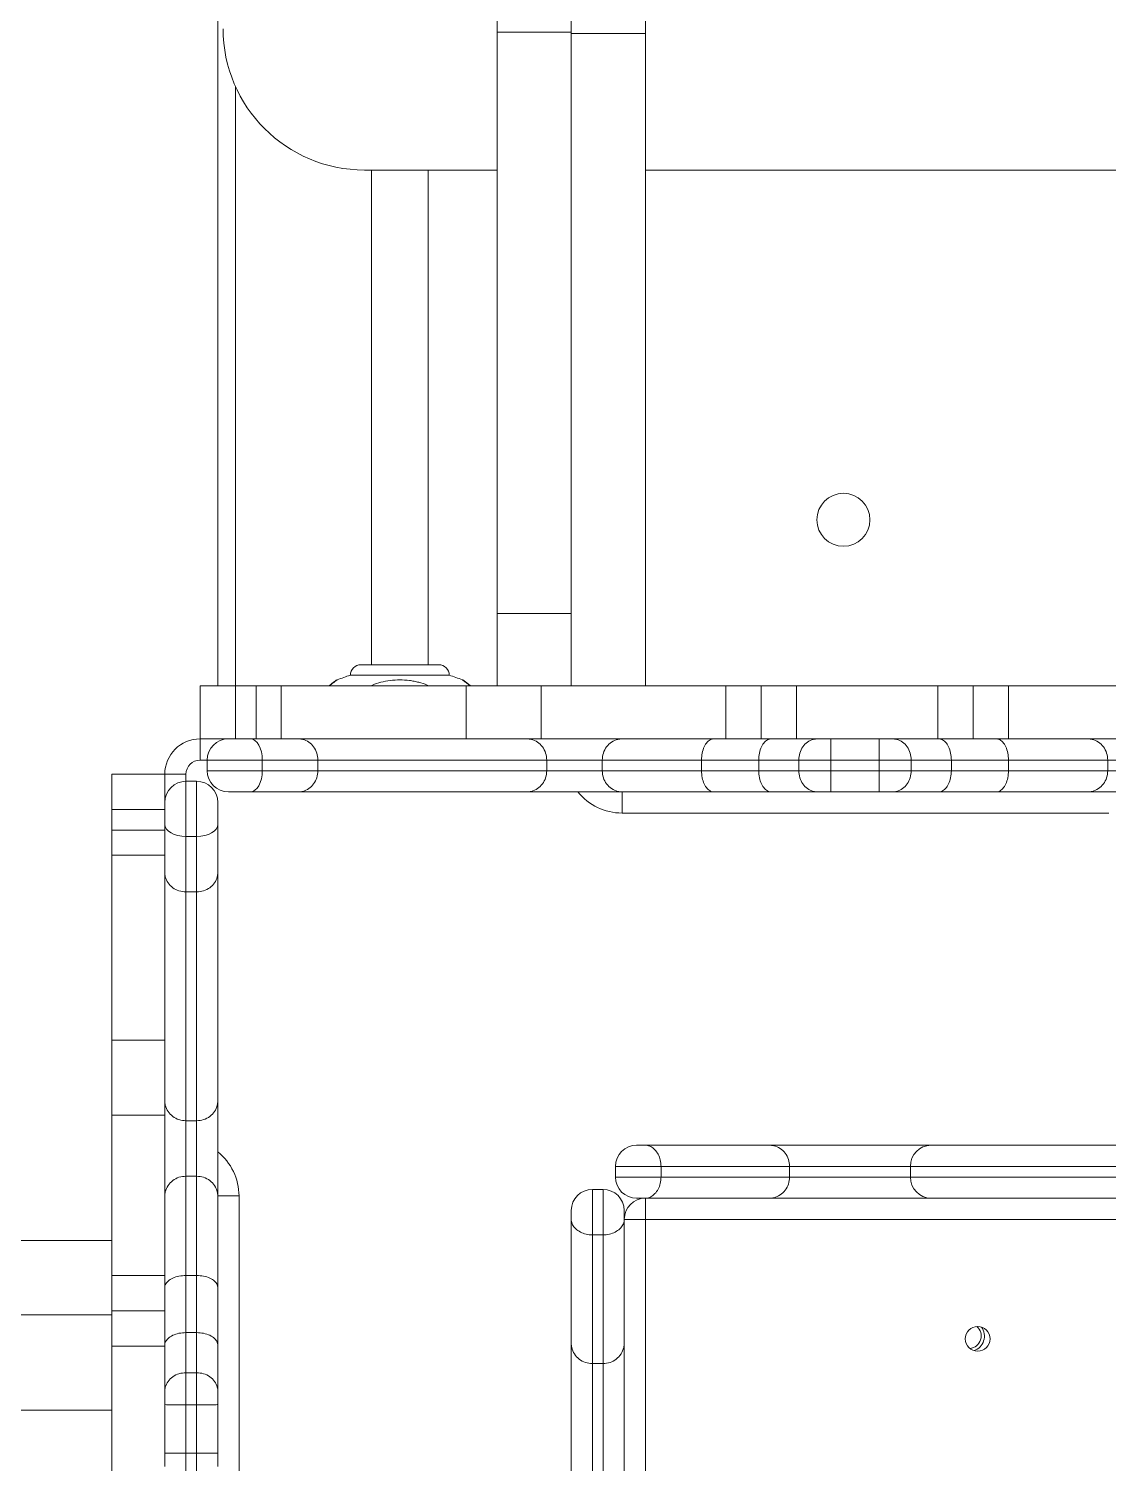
# Model space of a CAD drawing. Header units: millimetres. Extents: x -8760 to 8364, y -7998 to 7451.
# Drawn here: x 3400.9 to 3706.3, y 251.4 to 657.4 of the extents above; entities that cross this region are included whole.
import ezdxf

# ---------------------------------------------------------------- set-up
doc = ezdxf.new("R2010")
doc.units = ezdxf.units.MM
doc.layers.add('DIKOM_ОБЪЕКТ', color=7, linetype='Continuous')

msp = doc.modelspace()

# ---------------------------------------------------------------- linework, layer by layer
at = {"layer": 'DIKOM_ОБЪЕКТ', "color": 7, "linetype": 'Continuous', "lineweight": 15}
for p, q in [((3454.392, 471.446), (3454.392, 1920.346)), ((3554.391, 656.109), (3554.391, 975.887)), ((3575.391, 656.109), (3575.391, 975.887)), ((3533.392, 690.068), (3533.392, 656.44)), ((3554.391, 656.44), (3533.392, 656.44)), ((3533.392, 491.943), (3533.392, 656.44)), ((3554.391, 656.109), (3575.391, 656.109)), ((3554.391, 656.109), (3554.391, 471.446)), ((3575.391, 656.109), (3575.391, 471.446)), ((3459.392, 641.083), (3459.392, 471.446)), ((3495.892, 617.446), (3533.392, 617.446)), ((3497.89, 617.446), (3497.89, 477.446)), ((3513.89, 477.446), (3513.89, 617.446)), ((3575.391, 617.446), (4233.391, 617.446)), ((3554.391, 491.943), (3533.392, 491.943)), ((3533.392, 491.943), (3533.392, 471.446)), ((3449.391, 471.446), (3449.391, 456.446)), ((3449.391, 471.446), (3459.392, 471.446)), ((3459.392, 471.446), (3459.392, 456.446)), ((3459.392, 471.446), (3465.25, 471.446)), ((3465.25, 471.446), (3465.25, 456.446)), ((3465.25, 471.446), (3472.321, 471.446)), ((3472.321, 471.446), (3472.321, 456.446)), ((3472.321, 471.446), (3524.704, 471.446)), ((3519.89, 474.446), (3491.89, 474.446)), ((3524.704, 471.446), (3524.704, 456.446)), ((3545.917, 471.446), (3524.704, 471.446)), ((3545.917, 471.446), (3545.917, 456.446)), ((3598.101, 471.446), (3545.917, 471.446)), ((3598.101, 471.446), (3598.101, 456.446)), ((3598.101, 471.446), (3608.101, 471.446)), ((3608.101, 471.446), (3608.101, 456.446)), ((3608.101, 471.446), (3618.101, 471.446)), ((3618.101, 471.446), (3618.101, 456.446)), ((3658.101, 471.446), (3618.101, 471.446)), ((3658.101, 471.446), (3658.101, 456.446)), ((3658.101, 471.446), (3668.101, 471.446)), ((3668.101, 471.446), (3668.101, 456.446)), ((3668.101, 471.446), (3678.101, 471.446)), ((3678.101, 471.446), (3678.101, 456.446)), ((3778.277, 471.446), (3678.101, 471.446)), ((3449.391, 456.446), (3457.391, 456.446)), ((3449.391, 456.446), (3449.391, 450.446)), ((3457.391, 456.446), (3463.624, 456.446)), ((3463.624, 456.446), (3477.261, 456.446)), ((3477.261, 456.446), (3541.874, 456.446)), ((3541.874, 456.446), (3568.843, 456.446)), ((3568.843, 456.446), (3594.687, 456.446)), ((3594.687, 456.446), (3610.961, 456.446)), ((3610.961, 456.446), (3624.086, 456.446)), ((3624.086, 456.446), (3627.812, 456.446)), ((3627.812, 456.446), (3641.552, 456.446)), ((3641.552, 456.446), (3645.279, 456.446)), ((3645.279, 456.446), (3658.404, 456.446)), ((3658.404, 456.446), (3674.677, 456.446)), ((3674.677, 456.446), (3700.521, 456.446)), ((3700.521, 456.446), (3713.584, 456.446)), ((3451.392, 450.446), (3449.391, 450.446)), ((3466.973, 450.446), (3451.392, 450.446)), ((3451.392, 450.446), (3451.392, 447.446)), ((3451.392, 447.446), (3466.973, 447.446)), ((3466.973, 450.446), (3466.973, 447.446)), ((3482.699, 450.446), (3466.973, 450.446)), ((3466.973, 447.446), (3482.699, 447.446)), ((3482.699, 450.446), (3482.699, 447.446)), ((3547.468, 450.446), (3482.699, 450.446)), ((3482.699, 447.446), (3547.468, 447.446)), ((3547.468, 450.446), (3547.468, 447.446)), ((3563.161, 450.446), (3547.468, 450.446)), ((3547.468, 447.446), (3563.161, 447.446)), ((3591.254, 450.446), (3563.161, 450.446)), ((3563.161, 450.446), (3563.161, 447.446)), ((3563.161, 447.446), (3591.254, 447.446)), ((3607.424, 450.446), (3591.254, 450.446)), ((3591.254, 450.446), (3591.254, 447.446)), ((3591.254, 447.446), (3607.424, 447.446)), ((3618.766, 450.446), (3607.424, 450.446)), ((3607.424, 450.446), (3607.424, 447.446)), ((3607.424, 447.446), (3618.766, 447.446)), ((3627.849, 450.446), (3618.766, 450.446)), ((3618.766, 450.446), (3618.766, 447.446)), ((3618.766, 447.446), (3627.849, 447.446)), ((3627.849, 450.446), (3627.849, 447.446)), ((3641.516, 450.446), (3627.849, 450.446)), ((3627.849, 447.446), (3641.516, 447.446)), ((3650.598, 450.446), (3641.516, 450.446)), ((3641.516, 450.446), (3641.516, 447.446)), ((3641.516, 447.446), (3650.598, 447.446)), ((3650.598, 450.446), (3650.598, 447.446)), ((3661.94, 450.446), (3650.598, 450.446)), ((3650.598, 447.446), (3661.94, 447.446)), ((3661.94, 450.446), (3661.94, 447.446)), ((3678.11, 450.446), (3661.94, 450.446)), ((3661.94, 447.446), (3678.11, 447.446)), ((3678.11, 450.446), (3678.11, 447.446)), ((3706.203, 450.446), (3678.11, 450.446)), ((3678.11, 447.446), (3706.203, 447.446)), ((3706.203, 450.446), (3706.203, 447.446)), ((3713.671, 450.446), (3706.203, 450.446)), ((3706.203, 447.446), (3713.671, 447.446)), ((3424.391, 446.446), (3439.392, 446.446)), ((3424.391, 436.446), (3424.391, 446.446)), ((3439.392, 438.446), (3439.392, 446.446)), ((3439.392, 446.446), (3445.392, 446.446)), ((3445.392, 446.446), (3445.392, 444.446)), ((3445.392, 444.446), (3445.392, 428.865)), ((3448.392, 444.446), (3445.392, 444.446)), ((3448.392, 428.865), (3448.392, 444.446)), ((3463.624, 441.446), (3457.391, 441.446)), ((3477.261, 441.446), (3463.624, 441.446)), ((3541.874, 441.446), (3477.261, 441.446)), ((3568.843, 441.446), (3541.874, 441.446)), ((3568.757, 441.446), (3568.757, 435.446)), ((3594.687, 441.446), (3568.843, 441.446)), ((3610.961, 441.446), (3594.687, 441.446)), ((3624.086, 441.446), (3610.961, 441.446)), ((3627.812, 441.446), (3624.086, 441.446)), ((3641.552, 441.446), (3627.812, 441.446)), ((3645.279, 441.446), (3641.552, 441.446)), ((3658.404, 441.446), (3645.279, 441.446)), ((3674.677, 441.446), (3658.404, 441.446)), ((3700.521, 441.446), (3674.677, 441.446)), ((3713.584, 441.446), (3700.521, 441.446)), ((3424.391, 436.446), (3439.392, 436.446)), ((3424.391, 436.446), (3424.391, 430.588)), ((3439.392, 432.213), (3439.392, 438.446)), ((3454.392, 438.446), (3454.392, 432.213)), ((3706.489, 435.446), (3568.757, 435.446)), ((3424.391, 430.588), (3439.392, 430.588)), ((3424.391, 423.517), (3424.391, 430.588)), ((3439.392, 418.577), (3439.392, 432.213)), ((3454.392, 432.213), (3454.392, 418.577)), ((3448.392, 428.865), (3445.392, 428.865)), ((3445.392, 428.865), (3445.392, 413.138)), ((3448.392, 413.138), (3448.392, 428.865)), ((3424.391, 423.517), (3439.392, 423.517)), ((3424.391, 423.517), (3424.391, 371.134)), ((3439.392, 353.963), (3439.392, 418.577)), ((3454.392, 418.577), (3454.392, 353.963)), ((3448.392, 413.138), (3445.392, 413.138)), ((3445.392, 413.138), (3445.392, 348.37)), ((3448.392, 348.37), (3448.392, 413.138)), ((3424.391, 371.134), (3439.392, 371.134)), ((3424.391, 349.92), (3424.391, 371.134)), ((3439.392, 326.994), (3439.392, 353.963)), ((3454.392, 353.963), (3454.392, 326.994)), ((3424.391, 349.92), (3439.392, 349.92)), ((3424.391, 349.92), (3424.391, 304.574)), ((3448.392, 348.37), (3445.392, 348.37)), ((3445.392, 348.37), (3445.392, 332.676)), ((3448.392, 332.676), (3448.392, 348.37)), ((3572.892, 341.446), (3575.503, 341.446)), ((3575.503, 341.446), (3610.415, 341.446)), ((3610.415, 341.446), (3656.206, 341.446)), ((3656.206, 341.446), (3756.62, 341.446)), ((3579.79, 335.446), (3566.892, 335.446)), ((3566.892, 332.446), (3566.892, 335.446)), ((3579.79, 335.446), (3579.79, 332.446)), ((3616.182, 335.446), (3579.79, 335.446)), ((3616.182, 335.446), (3616.182, 332.446)), ((3650.346, 335.446), (3616.182, 335.446)), ((3754.02, 335.446), (3650.346, 335.446)), ((3650.346, 335.446), (3650.346, 332.446)), ((3445.392, 332.676), (3445.392, 304.583)), ((3448.392, 332.676), (3445.392, 332.676)), ((3448.392, 304.583), (3448.392, 332.676)), ((3560.392, 328.946), (3560.392, 316.048)), ((3560.392, 328.946), (3563.392, 328.946)), ((3563.392, 316.048), (3563.392, 328.946)), ((3566.892, 332.446), (3579.79, 332.446)), ((3579.79, 332.446), (3616.182, 332.446)), ((3616.182, 332.446), (3650.346, 332.446)), ((3650.346, 332.446), (3754.02, 332.446)), ((3439.392, 301.15), (3439.392, 326.994)), ((3454.392, 327.081), (3460.392, 327.081)), ((3454.392, 326.994), (3454.392, 301.15)), ((3460.392, 327.081), (3460.392, 189.067)), ((3575.503, 326.446), (3572.892, 326.446)), ((3575.391, 320.446), (3575.391, 326.446)), ((3610.415, 326.446), (3575.503, 326.446)), ((3656.206, 326.446), (3610.415, 326.446)), ((3756.62, 326.446), (3656.206, 326.446)), ((3554.391, 320.334), (3554.391, 322.946)), ((3569.391, 322.946), (3569.391, 320.334)), ((3554.391, 285.423), (3554.391, 320.334)), ((3575.391, 320.446), (3569.391, 320.446)), ((3569.391, 320.334), (3569.391, 285.423)), ((3848.392, 320.446), (3575.391, 320.446)), ((3575.391, 320.446), (3575.391, 47.446)), ((3373.238, 314.446), (3424.391, 314.446)), ((3563.392, 316.048), (3560.392, 316.048)), ((3560.392, 316.048), (3560.392, 279.655)), ((3563.392, 279.655), (3563.392, 316.048)), ((3424.391, 304.574), (3439.392, 304.574)), ((3424.391, 294.574), (3424.391, 304.574)), ((3445.392, 304.583), (3445.392, 288.414)), ((3448.392, 304.583), (3445.392, 304.583)), ((3448.392, 288.414), (3448.392, 304.583)), ((3439.392, 284.877), (3439.392, 301.15)), ((3454.392, 301.15), (3454.392, 284.877)), ((3373.238, 293.446), (3424.391, 293.446)), ((3424.391, 294.574), (3439.392, 294.574)), ((3424.391, 284.574), (3424.391, 294.574)), ((3445.392, 288.414), (3445.392, 277.071)), ((3448.392, 288.414), (3445.392, 288.414)), ((3448.392, 277.071), (3448.392, 288.414)), ((3424.391, 284.574), (3439.392, 284.574)), ((3424.391, 284.574), (3424.391, 244.574)), ((3439.392, 271.752), (3439.392, 284.877)), ((3454.392, 284.877), (3454.392, 271.752)), ((3554.391, 239.632), (3554.391, 285.423)), ((3569.391, 285.423), (3569.391, 239.632)), ((3445.392, 277.071), (3445.392, 267.989)), ((3448.392, 277.071), (3445.392, 277.071)), ((3448.392, 267.989), (3448.392, 277.071)), ((3563.392, 279.655), (3560.392, 279.655)), ((3560.392, 279.655), (3560.392, 245.491)), ((3563.392, 245.491), (3563.392, 279.655)), ((3439.392, 268.025), (3439.392, 271.752)), ((3439.392, 254.286), (3439.392, 268.025)), ((3448.392, 267.989), (3445.392, 267.989)), ((3445.392, 267.989), (3445.392, 254.322)), ((3448.392, 254.322), (3448.392, 267.989)), ((3454.392, 271.752), (3454.392, 268.025)), ((3454.392, 268.025), (3454.392, 254.286)), ((3424.391, 266.446), (3354.397, 266.446)), ((3439.392, 250.559), (3439.392, 254.286)), ((3445.392, 254.322), (3445.392, 245.24)), ((3448.392, 254.322), (3445.392, 254.322)), ((3448.392, 245.24), (3448.392, 254.322)), ((3454.392, 254.286), (3454.392, 250.559))]:
    msp.add_line(p, q, dxfattribs=at)
at = {"layer": 'DIKOM_ОБЪЕКТ', "color": 7, "linetype": 'Continuous', "lineweight": 15, "flags": 128}
for points in [[(3466.973, 450.446), (3466.909, 451.616), (3466.718, 452.742), (3466.408, 453.779), (3465.992, 454.689), (3465.484, 455.435), (3464.905, 455.989), (3464.277, 456.331), (3463.624, 456.446)], [(3463.624, 441.446), (3464.277, 441.561), (3464.905, 441.903), (3465.484, 442.457), (3465.992, 443.203), (3466.408, 444.112), (3466.718, 445.15), (3466.909, 446.275), (3466.973, 447.446)], [(3439.392, 432.213), (3439.507, 431.56), (3439.849, 430.932), (3440.403, 430.353), (3441.149, 429.846), (3442.058, 429.429), (3443.095, 429.12), (3444.221, 428.929), (3445.392, 428.865)], [(3448.392, 428.865), (3449.562, 428.929), (3450.688, 429.12), (3451.725, 429.429), (3452.634, 429.846), (3453.38, 430.353), (3453.935, 430.932), (3454.276, 431.56), (3454.392, 432.213)]]:
    msp.add_lwpolyline(points, dxfattribs=at)
at = {"layer": 'DIKOM_ОБЪЕКТ', "color": 7, "linetype": 'Continuous', "lineweight": 15}
for centre, radius in [((3631.392, 518.446), 7.5), ((3669.392, 286.644), 3.5)]:
    msp.add_circle(centre, radius, dxfattribs=at)
for centre, radius, start, end in [((3495.892, 657.446), 40, 180, 270), ((3494.89, 474.446), 3, 90, 180), ((3516.89, 474.446), 3, 0, 90), ((3505.89, 428.202), 48.317, 106.84325, 111.53833), ((3505.89, 428.202), 48.317, 68.46125, 73.15675), ((3449.392, 446.446), 10, 90, 180), ((3457.392, 450.446), 6, 90, 180), ((3449.392, 446.446), 4, 90, 180), ((3457.392, 447.446), 6, 180, 270), ((3445.392, 438.446), 6, 90, 180), ((3448.392, 438.446), 6, 0, 90), ((3568.757, 451.446), 16, 218.68219, 270), ((3572.892, 335.446), 6, 90, 180), ((3656.277, 335.515), 5.931, 90.69264, 180.66649), ((3444.392, 327.081), 16, 0, 51.31781), ((3560.392, 322.946), 6, 90, 180), ((3563.392, 322.946), 6, 0, 90), ((3572.892, 332.446), 6, 180, 270), ((3656.277, 332.377), 5.931, 179.33255, 269.30832), ((3575.392, 320.446), 6, 90, 180), ((3666.892, 287.446), 3.5, 274.24361, 50.18677), ((3666.892, 287.446), 4.4, 289.521, 34.90937)]:
    msp.add_arc(centre, radius, start, end, dxfattribs=at)
for points, knots in [([(3505.89, 477.446), (3505.219, 477.446), (3503.837, 477.446), (3501.787, 477.446), (3499.815, 477.446), (3498.057, 477.446), (3496.626, 477.446), (3495.611, 477.446), (3494.999, 477.446), (3494.925, 477.446), (3494.89, 477.446)], [0, 0, 0, 0, 0.1165248, 0.2400258, 0.3686545, 0.4999978, 0.6313704, 0.7599927, 0.883489, 1, 1, 1, 1]), ([(3516.89, 477.446), (3516.854, 477.446), (3516.78, 477.446), (3516.169, 477.446), (3515.154, 477.446), (3513.723, 477.446), (3511.964, 477.446), (3509.993, 477.446), (3507.943, 477.446), (3506.561, 477.446), (3505.89, 477.446)], [0, 0, 0, 0, 0.1165153, 0.2400058, 0.3686427, 0.4999998, 0.6313666, 0.7599972, 0.8834735, 1, 1, 1, 1]), ([(3487.652, 472.857), (3487.606, 472.821), (3487.513, 472.751), (3486.863, 472.256), (3486.165, 471.709), (3485.828, 471.446)], [0, 0, 0, 0, 0.3414675, 0.6821143, 1, 1, 1, 1]), ([(3485.964, 471.446), (3486.041, 471.507), (3486.578, 471.935), (3487.302, 472.491), (3487.961, 473), (3488.231, 473.201), (3488.152, 473.144), (3488.151, 473.142)], [0, 0, 0, 0, 0.0523502, 0.3658851, 0.6786482, 0.9926889, 1, 1, 1, 1]), ([(3488.156, 473.146), (3488.068, 473.108), (3487.889, 473.03), (3487.732, 472.915), (3487.651, 472.856)], [0, 0, 0, 0, 0.4916406, 1, 1, 1, 1]), ([(3497.755, 471.446), (3497.9, 471.521), (3498.733, 471.955), (3500.555, 472.502), (3503.146, 473.05), (3504.981, 473.114), (3505.89, 473.146)], [0, 0, 0, 0, 0.0646015, 0.372387, 0.6888562, 1, 1, 1, 1]), ([(3505.89, 473.146), (3506.801, 473.114), (3508.172, 473.066), (3509.95, 472.773), (3511.65, 472.374), (3513.058, 471.951), (3513.887, 471.519), (3514.027, 471.446)], [0, 0, 0, 0, 0.3119048, 0.4695231, 0.6295532, 0.9375561, 1, 1, 1, 1]), ([(3524.129, 472.856), (3524.048, 472.915), (3523.891, 473.03), (3523.712, 473.108), (3523.624, 473.146)], [0, 0, 0, 0, 0.5083594, 1, 1, 1, 1]), ([(3523.629, 473.142), (3523.669, 473.112), (3523.749, 473.052), (3524.459, 472.507), (3525.173, 471.958), (3525.725, 471.518), (3525.816, 471.446)], [0, 0, 0, 0, 0.3075955, 0.6219715, 0.9378862, 1, 1, 1, 1]), ([(3525.952, 471.446), (3525.603, 471.719), (3524.894, 472.273), (3524.254, 472.761), (3524.175, 472.821), (3524.136, 472.85)], [0, 0, 0, 0, 0.33139855, 0.67157542, 1, 1, 1, 1]), ([(3482.699, 450.446), (3482.64, 451.12), (3482.52, 452.469), (3481.582, 454.265), (3480.202, 455.63), (3478.692, 456.314), (3477.681, 456.443), (3477.281, 456.446), (3477.261, 456.446)], [0, 0, 0, 0, 0.2145857, 0.4291532, 0.6437747, 0.8584767, 0.9930911, 1, 1, 1, 1]), ([(3547.468, 450.446), (3547.406, 451.12), (3547.282, 452.469), (3546.317, 454.264), (3544.898, 455.629), (3543.344, 456.315), (3542.305, 456.443), (3541.893, 456.446), (3541.874, 456.446)], [0, 0, 0, 0, 0.2144567, 0.4289339, 0.6435279, 0.858274, 0.9935574, 1, 1, 1, 1]), ([(3563.161, 450.446), (3563.224, 451.12), (3563.349, 452.468), (3564.325, 454.263), (3565.763, 455.628), (3567.346, 456.314), (3568.405, 456.445), (3568.827, 456.446), (3568.843, 456.446)], [0, 0, 0, 0, 0.2143762, 0.4287506, 0.6432751, 0.8580533, 0.9943225, 1, 1, 1, 1]), ([(3591.254, 450.446), (3591.292, 451.12), (3591.368, 452.47), (3591.961, 454.265), (3592.831, 455.63), (3593.785, 456.313), (3594.42, 456.444), (3594.674, 456.446), (3594.687, 456.446)], [0, 0, 0, 0, 0.2145992, 0.4291989, 0.6438414, 0.8585262, 0.9926495, 1, 1, 1, 1]), ([(3607.424, 450.446), (3607.463, 451.121), (3607.541, 452.47), (3608.151, 454.266), (3609.048, 455.631), (3610.006, 456.296), (3610.662, 456.44), (3610.922, 456.445), (3610.961, 456.446)], [0, 0, 0, 0, 0.2146724, 0.4293389, 0.6440099, 0.8586972, 0.9790306, 1, 1, 1, 1]), ([(3618.766, 450.446), (3618.824, 451.119), (3618.94, 452.466), (3619.846, 454.259), (3621.182, 455.623), (3622.671, 456.317), (3623.672, 456.443), (3624.075, 456.446), (3624.086, 456.446)], [0, 0, 0, 0, 0.213896, 0.4277868, 0.6418481, 0.8563627, 0.9963817, 1, 1, 1, 1]), ([(3627.849, 450.446), (3627.848, 451.121), (3627.847, 452.47), (3627.843, 454.266), (3627.834, 455.631), (3627.824, 456.306), (3627.816, 456.442), (3627.813, 456.446), (3627.812, 456.446)], [0, 0, 0, 0, 0.2146775, 0.4293234, 0.6440209, 0.8586945, 0.9867624, 1, 1, 1, 1]), ([(3641.516, 450.446), (3641.516, 451.121), (3641.517, 452.47), (3641.521, 454.266), (3641.53, 455.631), (3641.54, 456.306), (3641.548, 456.442), (3641.551, 456.446), (3641.552, 456.446)], [0, 0, 0, 0, 0.2146775, 0.4293234, 0.6440209, 0.8586945, 0.9867624, 1, 1, 1, 1]), ([(3650.598, 450.446), (3650.54, 451.119), (3650.424, 452.466), (3649.519, 454.259), (3648.182, 455.623), (3646.693, 456.317), (3645.693, 456.443), (3645.289, 456.446), (3645.279, 456.446)], [0, 0, 0, 0, 0.21389346, 0.42776021, 0.64185233, 0.85636437, 0.99638176, 1, 1, 1, 1]), ([(3661.94, 450.446), (3661.901, 451.121), (3661.823, 452.47), (3661.213, 454.266), (3660.316, 455.631), (3659.358, 456.296), (3658.702, 456.44), (3658.442, 456.445), (3658.404, 456.446)], [0, 0, 0, 0, 0.2146724, 0.4293389, 0.6440099, 0.8586972, 0.9790306, 1, 1, 1, 1]), ([(3678.11, 450.446), (3678.072, 451.12), (3677.996, 452.469), (3677.404, 454.265), (3676.534, 455.63), (3675.58, 456.313), (3674.944, 456.444), (3674.69, 456.446), (3674.677, 456.446)], [0, 0, 0, 0, 0.2145961, 0.4291785, 0.6438178, 0.8584995, 0.9926496, 1, 1, 1, 1]), ([(3706.203, 450.446), (3706.141, 451.12), (3706.015, 452.468), (3705.04, 454.263), (3703.601, 455.628), (3702.018, 456.314), (3700.959, 456.445), (3700.538, 456.446), (3700.521, 456.446)], [0, 0, 0, 0, 0.2143761, 0.4287504, 0.6432748, 0.8580529, 0.9942743, 1, 1, 1, 1]), ([(3477.261, 441.446), (3477.281, 441.446), (3477.681, 441.447), (3478.692, 441.579), (3480.202, 442.261), (3481.582, 443.627), (3482.52, 445.422), (3482.64, 446.771), (3482.699, 447.446)], [0, 0, 0, 0, 0.0069087, 0.1415249, 0.3562252, 0.5708281, 0.7854161, 1, 1, 1, 1]), ([(3541.874, 441.446), (3541.893, 441.446), (3542.305, 441.447), (3543.344, 441.578), (3544.898, 442.263), (3546.317, 443.628), (3547.282, 445.423), (3547.406, 446.772), (3547.468, 447.446)], [0, 0, 0, 0, 0.0064424, 0.141728, 0.3564729, 0.5710657, 0.7855194, 1, 1, 1, 1]), ([(3568.843, 441.446), (3568.827, 441.446), (3568.405, 441.447), (3567.346, 441.577), (3565.763, 442.264), (3564.325, 443.629), (3563.349, 445.424), (3563.224, 446.772), (3563.161, 447.446)], [0, 0, 0, 0, 0.0056775, 0.1419467, 0.3567249, 0.5712494, 0.7856238, 1, 1, 1, 1]), ([(3594.687, 441.446), (3594.674, 441.446), (3594.42, 441.448), (3593.785, 441.578), (3592.831, 442.262), (3591.96, 443.627), (3591.368, 445.422), (3591.292, 446.771), (3591.254, 447.446)], [0, 0, 0, 0, 0.0073504, 0.1414691, 0.356161, 0.570784, 0.7854034, 1, 1, 1, 1]), ([(3610.961, 441.446), (3610.922, 441.447), (3610.662, 441.451), (3610.006, 441.596), (3609.048, 442.26), (3608.151, 443.626), (3607.541, 445.422), (3607.463, 446.771), (3607.424, 447.446)], [0, 0, 0, 0, 0.0209694, 0.1413028, 0.3559901, 0.5706611, 0.7853276, 1, 1, 1, 1]), ([(3624.086, 441.446), (3624.075, 441.446), (3623.672, 441.445), (3622.671, 441.577), (3621.182, 442.268), (3619.846, 443.633), (3618.94, 445.426), (3618.824, 446.772), (3618.766, 447.446)], [0, 0, 0, 0, 0.0036181, 0.1436341, 0.3581439, 0.5722005, 0.7861087, 1, 1, 1, 1]), ([(3627.812, 441.446), (3627.813, 441.446), (3627.816, 441.449), (3627.824, 441.586), (3627.834, 442.261), (3627.843, 443.626), (3627.847, 445.422), (3627.848, 446.771), (3627.849, 447.446)], [0, 0, 0, 0, 0.0132372, 0.1413072, 0.355979, 0.5706578, 0.7853242, 1, 1, 1, 1]), ([(3641.552, 441.446), (3641.551, 441.446), (3641.548, 441.449), (3641.54, 441.586), (3641.53, 442.261), (3641.521, 443.626), (3641.517, 445.422), (3641.516, 446.771), (3641.516, 447.446)], [0, 0, 0, 0, 0.0132372, 0.1413072, 0.355979, 0.5706578, 0.7853243, 1, 1, 1, 1]), ([(3645.279, 441.446), (3645.289, 441.446), (3645.693, 441.445), (3646.693, 441.577), (3648.182, 442.268), (3649.519, 443.633), (3650.424, 445.426), (3650.54, 446.772), (3650.598, 447.446)], [0, 0, 0, 0, 0.0036181, 0.1436324, 0.3581397, 0.5722271, 0.7861113, 1, 1, 1, 1]), ([(3658.404, 441.446), (3658.442, 441.447), (3658.702, 441.451), (3659.358, 441.596), (3660.316, 442.26), (3661.213, 443.626), (3661.823, 445.422), (3661.901, 446.771), (3661.94, 447.446)], [0, 0, 0, 0, 0.0209694, 0.1413028, 0.3559901, 0.5706611, 0.7853276, 1, 1, 1, 1]), ([(3674.677, 441.446), (3674.69, 441.446), (3674.944, 441.448), (3675.58, 441.578), (3676.533, 442.262), (3677.404, 443.627), (3677.996, 445.422), (3678.072, 446.771), (3678.11, 447.446)], [0, 0, 0, 0, 0.0073503, 0.1414959, 0.3561846, 0.5708044, 0.7854065, 1, 1, 1, 1]), ([(3700.521, 441.446), (3700.538, 441.446), (3700.959, 441.447), (3702.018, 441.578), (3703.601, 442.264), (3705.04, 443.629), (3706.015, 445.424), (3706.141, 446.772), (3706.203, 447.446)], [0, 0, 0, 0, 0.0057257, 0.1419471, 0.3567252, 0.5712496, 0.7856239, 1, 1, 1, 1]), ([(3439.392, 418.577), (3439.392, 418.557), (3439.391, 418.156), (3439.526, 417.146), (3440.207, 415.635), (3441.573, 414.255), (3443.368, 413.318), (3444.717, 413.198), (3445.392, 413.138)], [0, 0, 0, 0, 0.0069314, 0.1415238, 0.3562081, 0.5708219, 0.7854146, 1, 1, 1, 1]), ([(3448.392, 413.138), (3449.066, 413.198), (3450.415, 413.318), (3452.21, 414.256), (3453.576, 415.635), (3454.26, 417.146), (3454.389, 418.156), (3454.391, 418.557), (3454.392, 418.577)], [0, 0, 0, 0, 0.2145889, 0.4291407, 0.6437918, 0.8584796, 0.9930683, 1, 1, 1, 1]), ([(3439.392, 353.963), (3439.392, 353.944), (3439.391, 353.532), (3439.526, 352.494), (3440.208, 350.939), (3441.574, 349.52), (3443.369, 348.555), (3444.717, 348.432), (3445.392, 348.37)], [0, 0, 0, 0, 0.0064425, 0.1417333, 0.35646, 0.5710218, 0.7854907, 1, 1, 1, 1]), ([(3448.392, 348.37), (3449.066, 348.432), (3450.414, 348.556), (3452.21, 349.52), (3453.574, 350.94), (3454.26, 352.494), (3454.389, 353.532), (3454.391, 353.944), (3454.392, 353.963)], [0, 0, 0, 0, 0.2144616, 0.4289774, 0.6435417, 0.8582707, 0.9935572, 1, 1, 1, 1]), ([(3579.79, 335.446), (3579.747, 336.063), (3579.66, 337.296), (3579.004, 338.948), (3578.055, 340.274), (3576.867, 341.176), (3575.988, 341.426), (3575.576, 341.446), (3575.506, 341.446), (3575.503, 341.446)], [0, 0, 0, 0, 0.1760142, 0.3518045, 0.5331968, 0.7308343, 0.9529033, 0.9985124, 1, 1, 1, 1]), ([(3616.182, 335.446), (3616.118, 336.12), (3615.991, 337.467), (3614.998, 339.261), (3613.538, 340.626), (3611.93, 341.315), (3610.857, 341.444), (3610.43, 341.446), (3610.415, 341.446)], [0, 0, 0, 0, 0.2141954, 0.4283791, 0.6427709, 0.8575679, 0.9950204, 1, 1, 1, 1]), ([(3439.392, 326.994), (3439.392, 327.011), (3439.391, 327.432), (3439.525, 328.491), (3440.209, 330.074), (3441.575, 331.513), (3443.37, 332.489), (3444.718, 332.614), (3445.392, 332.676)], [0, 0, 0, 0, 0.0057254, 0.141969, 0.3567302, 0.5712642, 0.7856312, 1, 1, 1, 1]), ([(3448.392, 332.676), (3449.066, 332.614), (3450.414, 332.489), (3452.208, 331.513), (3453.574, 330.074), (3454.261, 328.491), (3454.388, 327.432), (3454.391, 327.011), (3454.392, 326.994)], [0, 0, 0, 0, 0.21437, 0.4287383, 0.6432735, 0.8580358, 0.9942743, 1, 1, 1, 1]), ([(3575.503, 326.446), (3575.506, 326.446), (3575.576, 326.446), (3575.988, 326.466), (3576.867, 326.716), (3578.055, 327.618), (3579.004, 328.944), (3579.66, 330.596), (3579.747, 331.829), (3579.79, 332.446)], [0, 0, 0, 0, 0.0014876, 0.0470967, 0.2691657, 0.4668032, 0.6481955, 0.8239858, 1, 1, 1, 1]), ([(3610.415, 326.446), (3610.43, 326.446), (3610.857, 326.448), (3611.93, 326.576), (3613.538, 327.266), (3614.998, 328.631), (3615.991, 330.425), (3616.118, 331.772), (3616.182, 332.446)], [0, 0, 0, 0, 0.0049796, 0.1424282, 0.3572335, 0.5716238, 0.7858061, 1, 1, 1, 1]), ([(3554.391, 320.334), (3554.391, 320.332), (3554.391, 320.263), (3554.412, 319.844), (3554.662, 318.972), (3555.564, 317.782), (3556.89, 316.834), (3558.541, 316.177), (3559.775, 316.091), (3560.392, 316.048)], [0, 0, 0, 0, 0.001478, 0.0470985, 0.2691662, 0.466797, 0.6481902, 0.8240056, 1, 1, 1, 1]), ([(3563.392, 316.048), (3564.009, 316.091), (3565.242, 316.177), (3566.894, 316.834), (3568.22, 317.782), (3569.121, 318.972), (3569.373, 319.844), (3569.391, 320.263), (3569.391, 320.332), (3569.391, 320.334)], [0, 0, 0, 0, 0.1759945, 0.3518102, 0.5332035, 0.7308345, 0.9529024, 0.998522, 1, 1, 1, 1]), ([(3439.392, 301.15), (3439.392, 301.163), (3439.394, 301.416), (3439.524, 302.054), (3440.208, 303.006), (3441.572, 303.877), (3443.368, 304.469), (3444.717, 304.545), (3445.392, 304.583)], [0, 0, 0, 0, 0.0073357, 0.1414785, 0.3561771, 0.570797, 0.7854064, 1, 1, 1, 1]), ([(3448.392, 304.583), (3449.066, 304.545), (3450.415, 304.469), (3452.211, 303.877), (3453.576, 303.006), (3454.259, 302.054), (3454.389, 301.416), (3454.391, 301.163), (3454.392, 301.15)], [0, 0, 0, 0, 0.2145965, 0.4292087, 0.6438316, 0.8585137, 0.9926642, 1, 1, 1, 1]), ([(3439.392, 284.877), (3439.392, 284.915), (3439.396, 285.176), (3439.543, 285.831), (3440.206, 286.789), (3441.572, 287.687), (3443.368, 288.296), (3444.717, 288.374), (3445.392, 288.414)], [0, 0, 0, 0, 0.0209829, 0.1413188, 0.3559893, 0.5706531, 0.7853347, 1, 1, 1, 1]), ([(3448.392, 288.414), (3449.066, 288.374), (3450.416, 288.296), (3452.212, 287.687), (3453.577, 286.789), (3454.242, 285.831), (3454.386, 285.176), (3454.391, 284.915), (3454.392, 284.877)], [0, 0, 0, 0, 0.2146665, 0.4293493, 0.6440144, 0.8586861, 0.9790162, 1, 1, 1, 1]), ([(3554.391, 285.423), (3554.392, 285.408), (3554.396, 284.98), (3554.521, 283.907), (3555.212, 282.3), (3556.577, 280.839), (3558.37, 279.846), (3559.718, 279.719), (3560.392, 279.655)], [0, 0, 0, 0, 0.00497992, 0.14243198, 0.35722011, 0.5716171, 0.7858048, 1, 1, 1, 1]), ([(3563.392, 279.655), (3564.065, 279.719), (3565.413, 279.846), (3567.206, 280.839), (3568.572, 282.3), (3569.26, 283.907), (3569.392, 284.98), (3569.391, 285.408), (3569.391, 285.423)], [0, 0, 0, 0, 0.2141487, 0.4283399, 0.6427742, 0.8575659, 0.9950203, 1, 1, 1, 1]), ([(3439.392, 271.752), (3439.392, 271.762), (3439.391, 272.166), (3439.522, 273.166), (3440.213, 274.655), (3441.579, 275.992), (3443.372, 276.897), (3444.718, 277.013), (3445.392, 277.071)], [0, 0, 0, 0, 0.0036408, 0.1436264, 0.3581493, 0.572215, 0.7861163, 1, 1, 1, 1]), ([(3448.392, 277.071), (3449.065, 277.013), (3450.412, 276.897), (3452.204, 275.992), (3453.57, 274.655), (3454.26, 273.166), (3454.392, 272.166), (3454.392, 271.762), (3454.392, 271.752)], [0, 0, 0, 0, 0.2138919, 0.4277571, 0.641831, 0.8563623, 0.9963591, 1, 1, 1, 1]), ([(3439.392, 268.025), (3439.392, 268.025), (3439.394, 268.021), (3439.533, 268.013), (3440.206, 268.003), (3441.572, 267.995), (3443.368, 267.99), (3444.717, 267.989), (3445.392, 267.989)], [0, 0, 0, 0, 0.0132368, 0.1413078, 0.3559668, 0.5706422, 0.7853276, 1, 1, 1, 1]), ([(3448.392, 267.989), (3449.066, 267.989), (3450.416, 267.99), (3452.211, 267.995), (3453.577, 268.003), (3454.252, 268.013), (3454.388, 268.021), (3454.391, 268.025), (3454.392, 268.025)], [0, 0, 0, 0, 0.2146759, 0.4293203, 0.644033, 0.8586955, 0.9867625, 1, 1, 1, 1]), ([(3439.392, 254.286), (3439.392, 254.286), (3439.394, 254.29), (3439.533, 254.298), (3440.206, 254.307), (3441.572, 254.316), (3443.368, 254.321), (3444.717, 254.322), (3445.392, 254.322)], [0, 0, 0, 0, 0.0132368, 0.1413079, 0.3559667, 0.5706422, 0.7853276, 1, 1, 1, 1]), ([(3448.392, 254.322), (3449.066, 254.322), (3450.416, 254.321), (3452.211, 254.316), (3453.577, 254.307), (3454.252, 254.298), (3454.388, 254.29), (3454.391, 254.286), (3454.392, 254.286)], [0, 0, 0, 0, 0.2146759, 0.4293204, 0.6440331, 0.8586955, 0.9867625, 1, 1, 1, 1])]:
    msp.add_open_spline(points, degree=3, knots=knots, dxfattribs=at)

doc.saveas('drawing.dxf')
